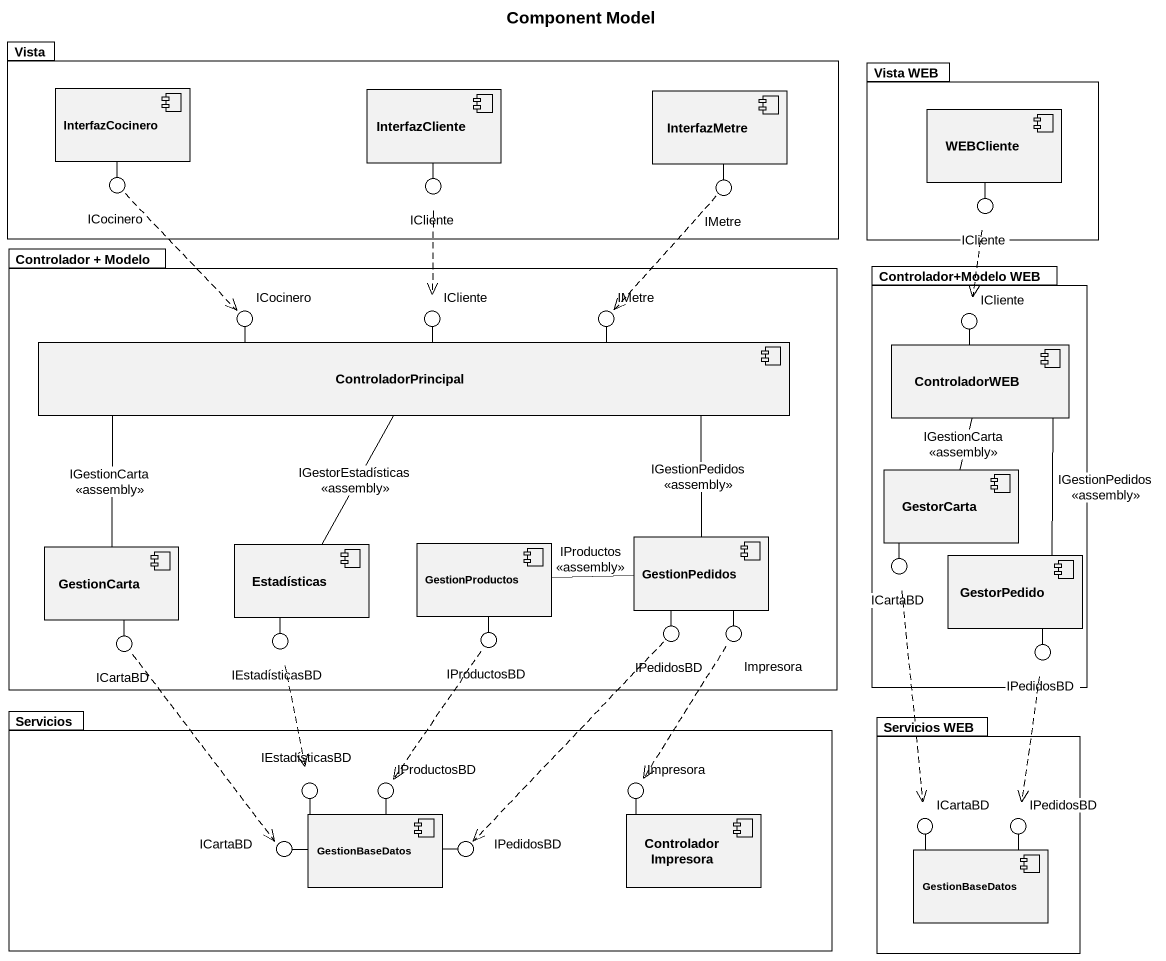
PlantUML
@startuml
title Component Model
package Vista {
  component InterfazCocinero
  component InterfazCliente
  component InterfazMetre
}
package "Vista WEB" as Vista_WEB {
  component WEBCliente
}
() ICocinero
() ICliente
() IMetre
() "ICliente" as ICliente_2
package "Controlador + Modelo" as Controlador_Modelo {
  component ControladorPrincipal
  component GestionCarta
  component Estadísticas
  component GestionProductos
  component GestionPedidos
}
package "Controlador+Modelo WEB" as Controlador_Modelo_WEB {
  component ControladorWEB
  component GestorCarta
  component GestorPedido
}
() "ICocinero" as ICocinero_2
() "ICliente" as ICliente_3
() "IMetre" as IMetre_2
() "ICliente" as ICliente_4
() ICartaBD
() IPedidosBD
() Impresora
() "ICartaBD" as ICartaBD_2
() IEstadísticasBD
() IProductosBD
() "IPedidosBD" as IPedidosBD_2
package Servicios {
  component GestionBaseDatos
  component ControladorImpresora
}
package "Servicios WEB" as Servicios_WEB {
  component "GestionBaseDatos" as GestionBaseDatos_2
}
() "IEstadísticasBD" as IEstadísticasBD_2
() "IProductosBD" as IProductosBD_2
() "Impresora" as Impresora_2
() "ICartaBD" as ICartaBD_3
() "IPedidosBD" as IPedidosBD_3
() "ICartaBD" as ICartaBD_4
() "IPedidosBD" as IPedidosBD_4
InterfazCocinero -- ICocinero
InterfazCliente -- ICliente
InterfazMetre -- IMetre
WEBCliente -- ICliente_2
ControladorPrincipal -left- ICocinero_2
ControladorPrincipal -up- ICliente_3
ControladorPrincipal -right- IMetre_2
ControladorWEB -up- ICliente_4
GestorCarta -- ICartaBD
GestionPedidos -- IPedidosBD
GestionPedidos -- Impresora
GestionCarta -- ICartaBD_2
Estadísticas -- IEstadísticasBD
GestionProductos -- IProductosBD
GestorPedido -- IPedidosBD_2
GestionBaseDatos -up- IEstadísticasBD_2
GestionBaseDatos -up- IProductosBD_2
ControladorImpresora -up- Impresora_2
GestionBaseDatos_2 -up- ICartaBD_3
GestionBaseDatos_2 -up- IPedidosBD_3
GestionBaseDatos -left- ICartaBD_4
GestionBaseDatos -right- IPedidosBD_4
ICocinero ..> ICocinero_2
ICliente ..> ICliente_3
IMetre ..> IMetre_2
ICliente_2 ..> ICliente_4
ControladorPrincipal -- GestionCarta : IGestionCarta\n<<assembly>>
ControladorPrincipal -- Estadísticas : IGestorEstadísticas\n<<assembly>>
ControladorPrincipal -- GestionPedidos : IGestionPedidos\n<<assembly>>
ControladorWEB -- GestorCarta : IGestionCarta\n<<assembly>>
ControladorWEB -- GestorPedido : IGestionPedidos\n<<assembly>>
GestionPedidos -left- GestionProductos : IProductos\n<<assembly>>
ICartaBD ..> ICartaBD_3
IPedidosBD ..> IPedidosBD_4
Impresora ..> Impresora_2
ICartaBD_2 ..> ICartaBD_4
IEstadísticasBD ..> IEstadísticasBD_2
IProductosBD ..> IProductosBD_2
IPedidosBD_2 ..> IPedidosBD_3
@enduml
